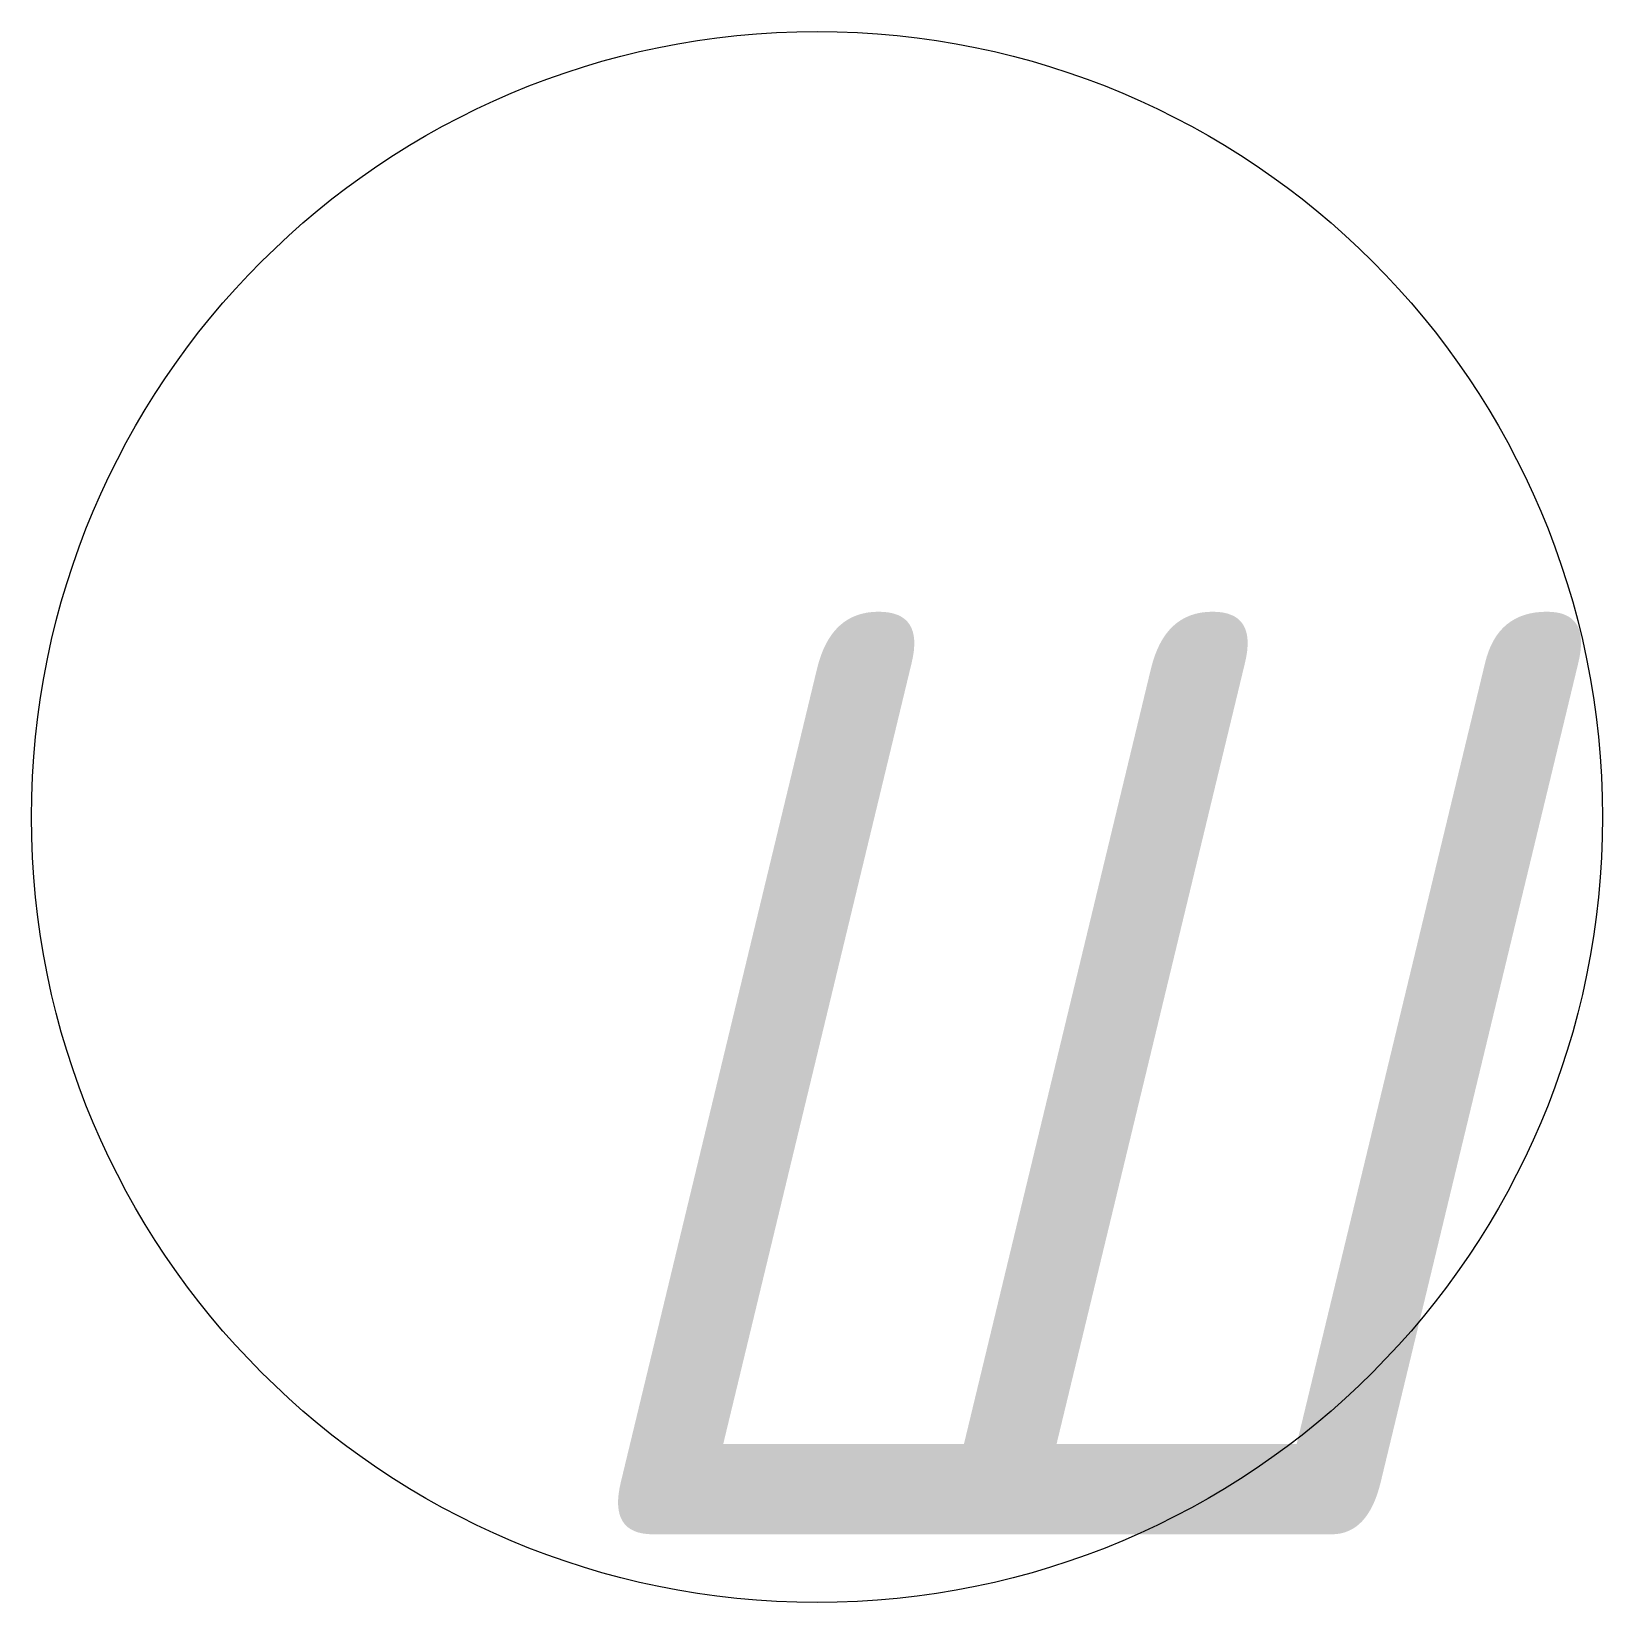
# Model space of a CAD drawing. Header units: millimetres. Extents: x -17017 to 628417, y -109036 to 199237.
# Drawn here: x 590237 to 590837, y -54135 to -53535 of the extents above; entities that cross this region are included whole.
import ezdxf

# ---------------------------------------------------------------- set-up
doc = ezdxf.new("R2010")
doc.units = ezdxf.units.MM
doc.layers.add('S-GRID-____-IDEN', color=7, linetype='Continuous', lineweight=9)
doc.layers.add('стяжа', color=7, linetype='Continuous', lineweight=30)
doc.styles.add('ISOCPEUR_I', font='isocpeui.ttf', dxfattribs={"width": 0.9, "height": 2.5})

# ---------------------------------------------------------------- blocks, each defined once
blk = doc.blocks.new('Ось сетки - Круг_Ø6_00__ISO-2_5_0_9K_-25732049-АР1_План отверстий 3 этажа в осях 1-64_А-ГГ')
at = {"layer": 'S-GRID-____-IDEN'}
blk.add_circle((0, 0), 3, dxfattribs=at)
blk = doc.blocks.new('3эт')
at = {"layer": 'S-GRID-____-IDEN', "insert": (350680.81, -50106.34), "char_height": 350, "width": 281.3923, "attachment_point": 1, "style": 'ISOCPEUR_I'}
blk.add_mtext('\\fISOCPEUR|b0|i1|c204|p34|;\\W.9;Ш', dxfattribs=at)

msp = doc.modelspace()

# ---------------------------------------------------------------- block references
at = {"layer": 'S-GRID-____-IDEN', "xscale": 99.99999999999993, "yscale": 99.99999999999993, "zscale": 99.99999999999993, "rotation": 89.99999999999982}
msp.add_blockref('Ось сетки - Круг_Ø6_00__ISO-2_5_0_9K_-25732049-АР1_План отверстий 3 этажа в осях 1-64_А-ГГ', (590536.78, -53834.57), dxfattribs=at)
at = {"layer": 'стяжа'}
msp.add_blockref('3эт', (239739.3, -3652.16), dxfattribs=at)

doc.saveas('drawing.dxf')
